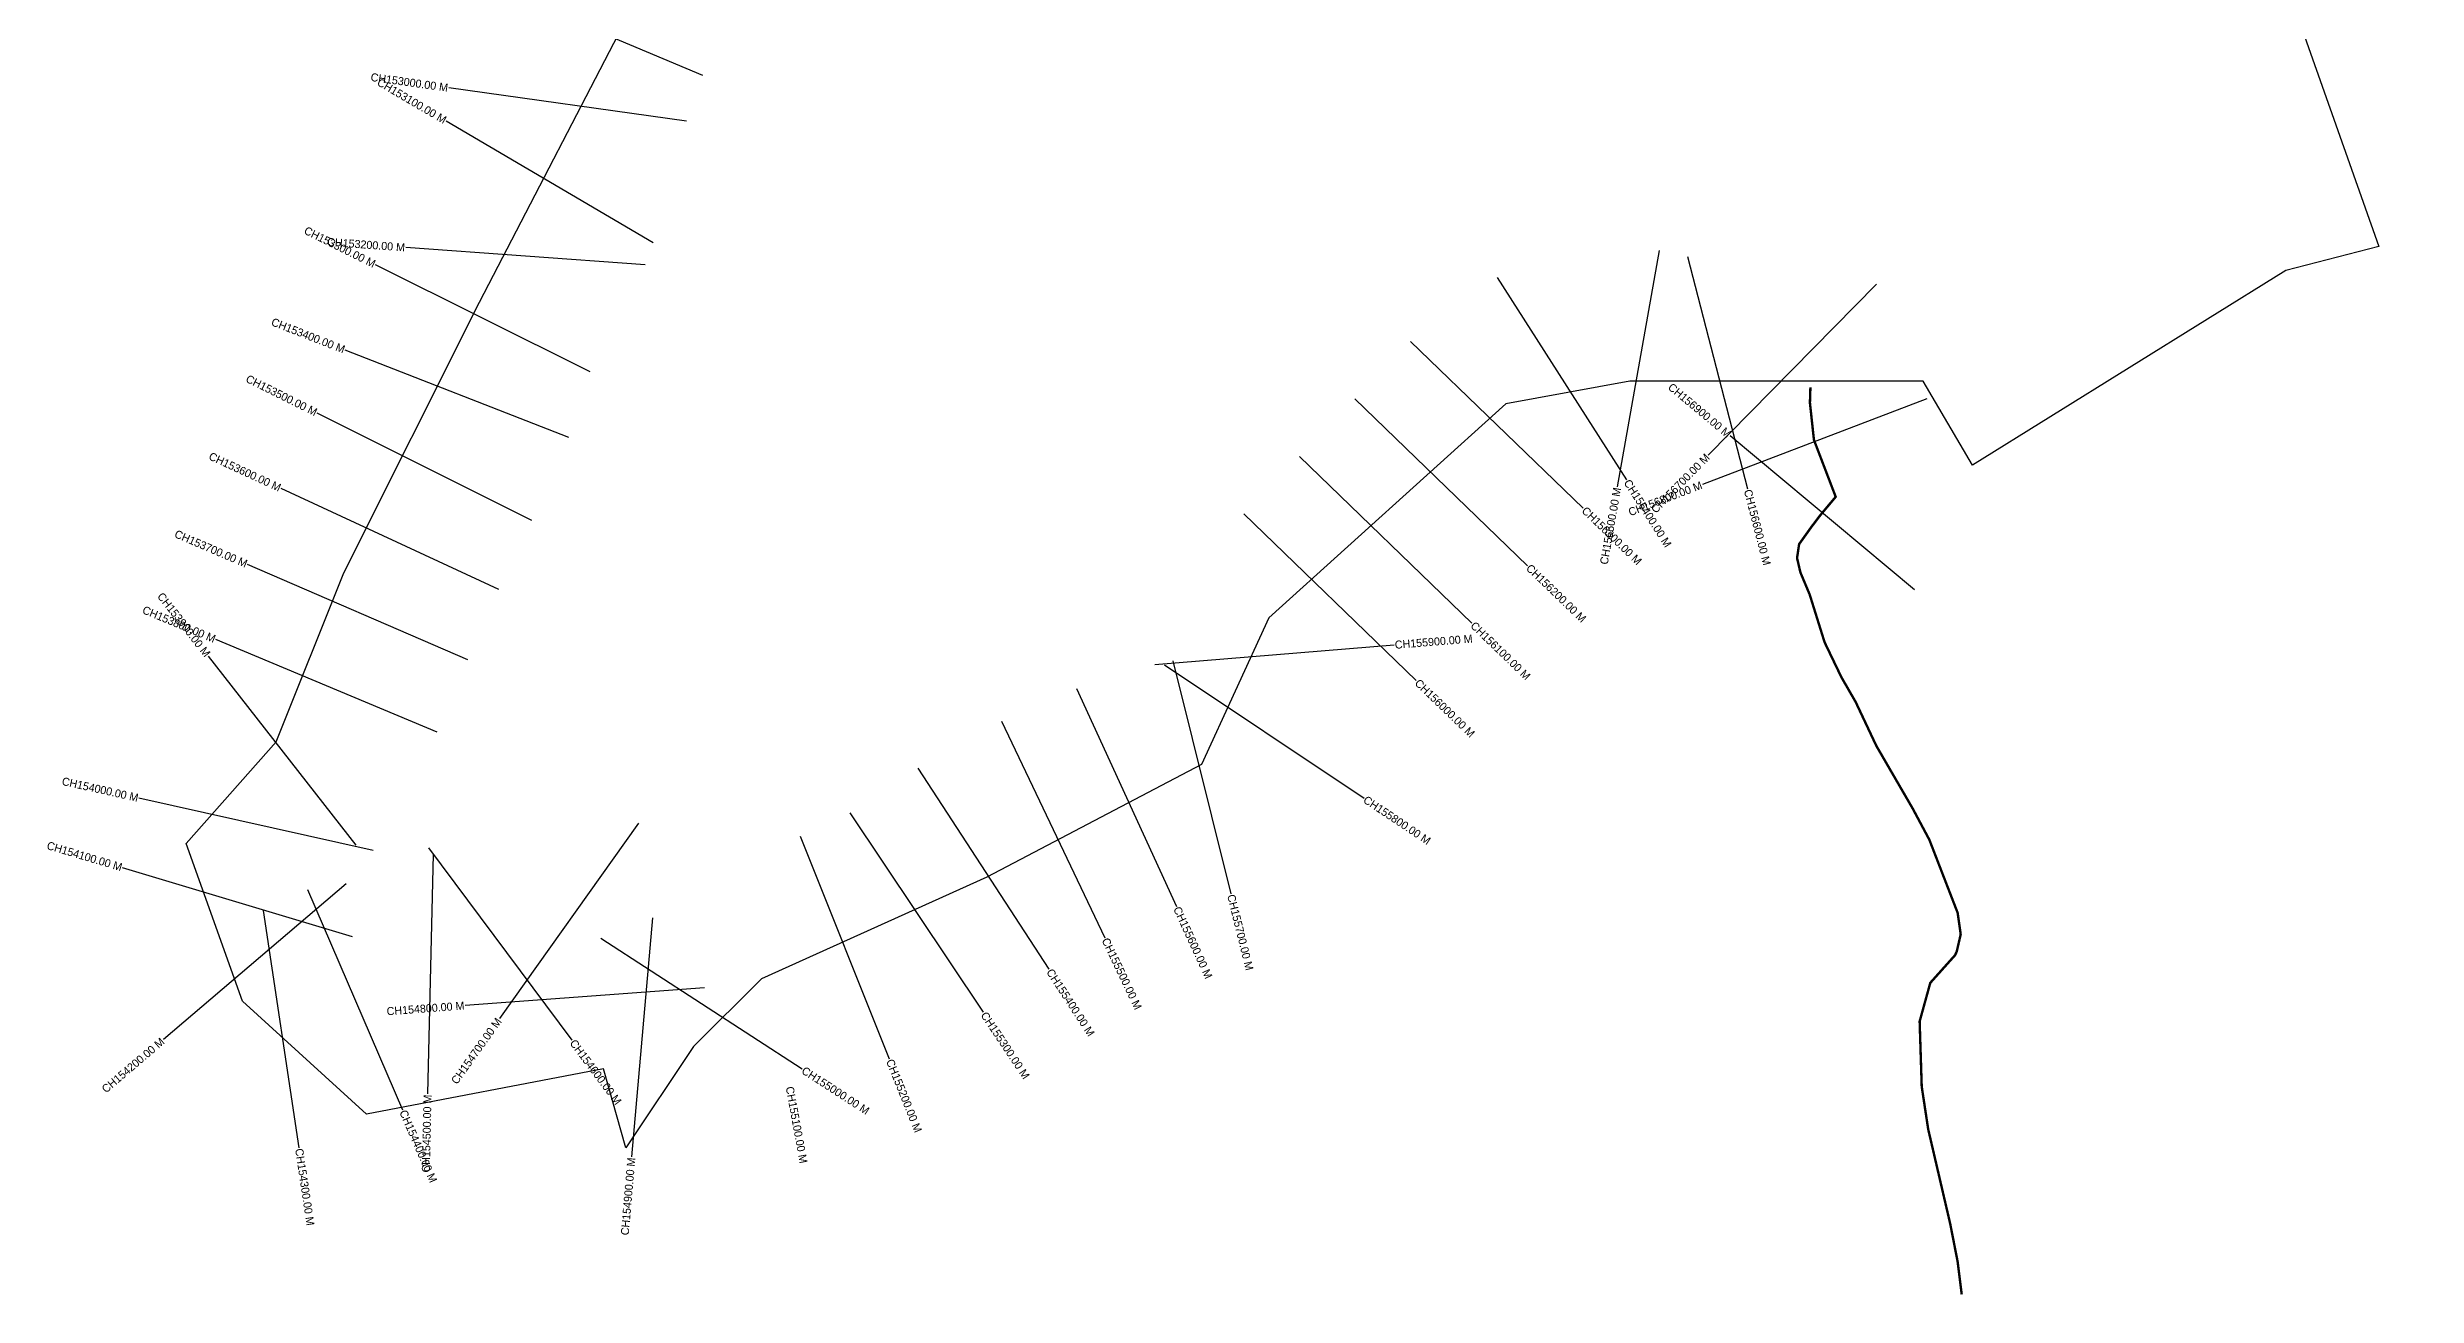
# Model space of a CAD drawing. Header units: metres. Extents: x 270095 to 273055, y 2106533 to 2112242.
# Drawn here: x 270095 to 273055, y 2106533 to 2108094 of the extents above; entities that cross this region are included whole.
import ezdxf
from ezdxf.enums import TextEntityAlignment as Align

# ---------------------------------------------------------------- set-up
doc = ezdxf.new("R2010")
doc.units = ezdxf.units.M
for name, color, linetype in [('CS', 134, 'Continuous'), ('CSMark', 6, 'Continuous'), ('NATURALLY PROTECTED', 3, 'Continuous'), ('village', 3, 'Continuous')]:
    doc.layers.add(name, color=color, linetype=linetype)

msp = doc.modelspace()

# ---------------------------------------------------------------- linework, layer by layer
at = {"layer": 'CS'}
for p, q in [((270913.9, 2108058.4), (270637.5, 2108175)), ((270913.9, 2108058.4), (270637.5, 2108175)), ((270893.3, 2108001.3), (270596.2, 2108043.1)), ((270893.3, 2108001.3), (270596.2, 2108043.1)), ((270851.7, 2107849.4), (270593, 2108001.5)), ((270851.7, 2107849.4), (270593, 2108001.5)), ((270841.8, 2107821.7), (270542.5, 2107843.4)), ((270841.8, 2107821.7), (270542.5, 2107843.4)), ((272108.6, 2107839.7), (272056.5, 2107544.2)), ((272108.6, 2107839.7), (272056.5, 2107544.2)), ((272144.2, 2107832.2), (272219.1, 2107541.7)), ((272144.2, 2107832.2), (272219.1, 2107541.7)), ((270773.1, 2107688), (270504.7, 2107821.8)), ((270773.1, 2107688), (270504.7, 2107821.8)), ((271906.5, 2107805.9), (272067.8, 2107553)), ((271906.5, 2107805.9), (272067.8, 2107553)), ((272380.5, 2107797.8), (272170.1, 2107583.9)), ((272380.5, 2107797.8), (272170.1, 2107583.9)), ((270746.3, 2107605.9), (270466.9, 2107715.2)), ((270746.3, 2107605.9), (270466.9, 2107715.2)), ((271798.2, 2107726.1), (272013.9, 2107517.5)), ((271798.2, 2107726.1), (272013.9, 2107517.5)), ((271728.7, 2107654.2), (271944.4, 2107445.6)), ((271728.7, 2107654.2), (271944.4, 2107445.6)), ((272443.1, 2107654.3), (272162.9, 2107547.2)), ((272443.1, 2107654.3), (272162.9, 2107547.2)), ((270700.2, 2107502.1), (270431.9, 2107636.3)), ((270700.2, 2107502.1), (270431.9, 2107636.3)), ((272427.8, 2107415.5), (272197.5, 2107607.8)), ((272427.8, 2107415.5), (272197.5, 2107607.8)), ((271659.2, 2107582.3), (271874.8, 2107373.7)), ((271659.2, 2107582.3), (271874.8, 2107373.7)), ((270658.9, 2107416), (270386.7, 2107542.1)), ((270658.9, 2107416), (270386.7, 2107542.1)), ((271589.7, 2107510.4), (271805.3, 2107301.9)), ((271589.7, 2107510.4), (271805.3, 2107301.9)), ((270620.1, 2107327.9), (270344.8, 2107447.1)), ((270620.1, 2107327.9), (270344.8, 2107447.1)), ((270581.9, 2107237.6), (270305.1, 2107353.2)), ((270581.9, 2107237.6), (270305.1, 2107353.2)), ((270480.6, 2107096.3), (270295.9, 2107332.6)), ((270480.6, 2107096.3), (270295.9, 2107332.6)), ((271478.5, 2107322), (271777.5, 2107346.5)), ((271478.5, 2107322), (271777.5, 2107346.5)), ((271490.6, 2107321.7), (271740, 2107154.9)), ((271490.6, 2107321.7), (271740, 2107154.9)), ((271501.2, 2107326.5), (271573.5, 2107035.4)), ((271501.2, 2107326.5), (271573.5, 2107035.4)), ((271380.5, 2107292.2), (271505.5, 2107019.5)), ((271380.5, 2107292.2), (271505.5, 2107019.5)), ((271286.9, 2107251.1), (271416, 2106980.3)), ((271286.9, 2107251.1), (271416, 2106980.3)), ((271182.5, 2107192.5), (271346.2, 2106941)), ((271182.5, 2107192.5), (271346.2, 2106941)), ((270501.9, 2107089.3), (270209.2, 2107154.9)), ((270501.9, 2107089.3), (270209.2, 2107154.9)), ((270833.4, 2107123.8), (270659.6, 2106879.3)), ((270833.4, 2107123.8), (270659.6, 2106879.3)), ((271097.5, 2107136.7), (271264, 2106887.2)), ((271097.5, 2107136.7), (271264, 2106887.2)), ((270576.6, 2107085.1), (270569.8, 2106785.2)), ((270576.6, 2107085.1), (270569.8, 2106785.2)), ((270571, 2107092.9), (270750.2, 2106852.3)), ((270571, 2107092.9), (270750.2, 2106852.3)), ((271035.5, 2107107.5), (271146.8, 2106829)), ((271035.5, 2107107.5), (271146.8, 2106829)), ((270476.1, 2106981.7), (270188.7, 2107068)), ((270476.1, 2106981.7), (270188.7, 2107068)), ((270468.1, 2107047.6), (270239.7, 2106853.2)), ((270468.1, 2107047.6), (270239.7, 2106853.2)), ((270419.6, 2107040.7), (270538.5, 2106765.3)), ((270419.6, 2107040.7), (270538.5, 2106765.3)), ((270364.4, 2107014.6), (270409, 2106717.9)), ((270364.4, 2107014.6), (270409, 2106717.9)), ((270850.8, 2107005.4), (270824.7, 2106706.5)), ((270850.8, 2107005.4), (270824.7, 2106706.5)), ((270786.4, 2106979.9), (271037.9, 2106816.4)), ((270786.4, 2106979.9), (271037.9, 2106816.4)), ((270916, 2106917.9), (270616.8, 2106895.6)), ((270916, 2106917.9), (270616.8, 2106895.6))]:
    msp.add_line(p, q, dxfattribs=at)
at = {"layer": 'NATURALLY PROTECTED', "color": 2, "const_width": 3, "flags": 128}
msp.add_lwpolyline([(272297.8, 2107668.7), (272297.2, 2107649.2), (272302.2, 2107602.9), (272329.4, 2107531.7), (272310, 2107508.5), (272299.3, 2107494.4), (272283.7, 2107472.6), (272281.1, 2107455.2), (272285.3, 2107437.2), (272296.9, 2107409.5), (272315.5, 2107349.9), (272336.5, 2107306.2), (272354.4, 2107275.1), (272380.1, 2107220.5), (272425.7, 2107141.8), (272446.4, 2107103), (272481.8, 2107011.5), (272485.6, 2106984.6), (272480.6, 2106962.9), (272478.4, 2106958.4), (272447.6, 2106924), (272434.3, 2106875.8), (272436.9, 2106794.2), (272445, 2106740.9), (272472.5, 2106622.7), (272481.8, 2106575.2), (272486.9, 2106534.4)], dxfattribs=at)
at = {"layer": 'village', "color": 3}
for points in [[(271955.8, 2111798.2, 0), (272389.2, 2111798.2, 0), (272537.3, 2111840.5, 0), (272547.8, 2112157.7, 0), (272854.4, 2112210.6, 0), (273055.3, 2112242.3, 0), (272902.3, 2111418.3, 0), (272817.7, 2110635.9, 0), (272807.1, 2110075.6, 0), (272849.4, 2108817.5, 0), (272817.7, 2108384, 0), (273008, 2107844.8, 0)], [(273008, 2107844.8, 0), (272891.7, 2107814.5, 0), (272500.5, 2107571.3, 0), (272438.8, 2107676.3, 0), (272072.3, 2107676.3, 0), (271917.3, 2107648.1, 0), (271621.2, 2107380.3, 0), (271536.7, 2107197, 0), (271268.8, 2107056.1, 0), (270986.9, 2106929.2, 0), (270902.3, 2106844.6, 0), (270817.7, 2106717.8, 0), (270789.5, 2106816.4, 0), (270493.5, 2106760, 0), (270338.4, 2106901, 0), (270268, 2107098.4, 0), (270380.7, 2107225.2, 0), (270465.3, 2107436.7, 0), (270634.5, 2107775, 0), (270831.8, 2108155.6, 0)]]:
    msp.add_polyline3d(points, dxfattribs=at)

# ---------------------------------------------------------------- texts
at = {"layer": 'CSMark'}
for s, rotation, p in [('CH153000.00 M', 351.9874, (270595.3, 2108043.2)), ('CH153000.00 M', 351.9874, (270595.3, 2108043.2)), ('CH153100.00 M', 329.546, (270592.2, 2108002)), ('CH153100.00 M', 329.546, (270592.2, 2108002)), ('CH153300.00 M', 333.5015, (270503.8, 2107822.3)), ('CH153300.00 M', 333.5015, (270503.8, 2107822.3)), ('CH153200.00 M', 355.854, (270541.6, 2107843.5)), ('CH153200.00 M', 355.854, (270541.6, 2107843.5)), ('CH153400.00 M', 338.6285, (270466, 2107715.6)), ('CH153400.00 M', 338.6285, (270466, 2107715.6)), ('CH153500.00 M', 333.4212, (270431, 2107636.8)), ('CH153500.00 M', 333.4212, (270431, 2107636.8)), ('CH156900.00 M', 320.124, (272196.8, 2107608.5)), ('CH156900.00 M', 320.124, (272196.8, 2107608.5)), ('CH153600.00 M', 335.1399, (270385.8, 2107542.5)), ('CH153600.00 M', 335.1399, (270385.8, 2107542.5)), ('CH156700.00 M', 45.4563, (272169.4, 2107583.2)), ('CH156700.00 M', 45.4563, (272169.4, 2107583.2)), ('CH156500.00 M', 80.0092, (272056.4, 2107543.2)), ('CH156500.00 M', 80.0092, (272056.4, 2107543.2)), ('CH156800.00 M', 20.9182, (272161.9, 2107546.8)), ('CH156800.00 M', 20.9182, (272161.9, 2107546.8)), ('CH153700.00 M', 336.5817, (270343.9, 2107447.5)), ('CH153700.00 M', 336.5817, (270343.9, 2107447.5)), ('CH153900.00 M', 308.0056, (270295.3, 2107333.4)), ('CH153900.00 M', 308.0056, (270295.3, 2107333.4)), ('CH153800.00 M', 337.3369, (270304.2, 2107353.6)), ('CH153800.00 M', 337.3369, (270304.2, 2107353.6)), ('CH154000.00 M', 347.3655, (270208.2, 2107155.2)), ('CH154000.00 M', 347.3655, (270208.2, 2107155.2)), ('CH154100.00 M', 343.2791, (270187.8, 2107068.3)), ('CH154100.00 M', 343.2791, (270187.8, 2107068.3)), ('CH154800.00 M', 4.2468, (270615.8, 2106895.6)), ('CH154800.00 M', 4.2468, (270615.8, 2106895.6)), ('CH154700.00 M', 54.5778, (270659, 2106878.5)), ('CH154700.00 M', 54.5778, (270659, 2106878.5)), ('CH154200.00 M', 40.4026, (270238.9, 2106852.5)), ('CH154200.00 M', 40.4026, (270238.9, 2106852.5)), ('CH154500.00 M', 88.7025, (270569.8, 2106784.2)), ('CH154500.00 M', 88.7025, (270569.8, 2106784.2)), ('CH154900.00 M', 85.0071, (270824.6, 2106705.5)), ('CH154900.00 M', 85.0071, (270824.6, 2106705.5))]:
    msp.add_text(s, height=10, rotation=rotation, dxfattribs=at).set_placement(p, align=Align.MIDDLE_RIGHT)
for s, rotation, p in [('CH156400.00 M', 302.5219, (272068.3, 2107552.1)), ('CH156400.00 M', 302.5219, (272068.3, 2107552.1)), ('CH156600.00 M', 284.4582, (272219.4, 2107540.7)), ('CH156600.00 M', 284.4582, (272219.4, 2107540.7)), ('CH156300.00 M', 315.9543, (272014.6, 2107516.8)), ('CH156300.00 M', 315.9543, (272014.6, 2107516.8)), ('CH156200.00 M', 315.9543, (271945.1, 2107444.9)), ('CH156200.00 M', 315.9543, (271945.1, 2107444.9)), ('CH155900.00 M', 4.6837, (271778.5, 2107346.6)), ('CH155900.00 M', 4.6837, (271778.5, 2107346.6)), ('CH156100.00 M', 315.9543, (271875.6, 2107373)), ('CH156100.00 M', 315.9543, (271875.6, 2107373)), ('CH156000.00 M', 315.9543, (271806, 2107301.2)), ('CH156000.00 M', 315.9543, (271806, 2107301.2)), ('CH155800.00 M', 326.2226, (271740.8, 2107154.4)), ('CH155800.00 M', 326.2226, (271740.8, 2107154.4)), ('CH155700.00 M', 283.9429, (271573.7, 2107034.4)), ('CH155700.00 M', 283.9429, (271573.7, 2107034.4)), ('CH155600.00 M', 294.6177, (271505.9, 2107018.6)), ('CH155600.00 M', 294.6177, (271505.9, 2107018.6)), ('CH155500.00 M', 295.488, (271416.4, 2106979.4)), ('CH155500.00 M', 295.488, (271416.4, 2106979.4)), ('CH155400.00 M', 303.055, (271346.7, 2106940.2)), ('CH155400.00 M', 303.055, (271346.7, 2106940.2)), ('CH155300.00 M', 303.7265, (271264.6, 2106886.3)), ('CH155300.00 M', 303.7265, (271264.6, 2106886.3)), ('CH154600.00 M', 306.6855, (270750.8, 2106851.5)), ('CH154600.00 M', 306.6855, (270750.8, 2106851.5)), ('CH155000.00 M', 326.9789, (271038.8, 2106815.8)), ('CH155000.00 M', 326.9789, (271038.8, 2106815.8)), ('CH155200.00 M', 291.7865, (271147.2, 2106828)), ('CH155200.00 M', 291.7865, (271147.2, 2106828)), ('CH155100.00 M', 280.407, (271022.2, 2106794.3)), ('CH155100.00 M', 280.407, (271022.2, 2106794.3)), ('CH154400.00 M', 293.3509, (270538.9, 2106764.4)), ('CH154400.00 M', 293.3509, (270538.9, 2106764.4)), ('CH154300.00 M', 278.5448, (270409.2, 2106716.9)), ('CH154300.00 M', 278.5448, (270409.2, 2106716.9))]:
    msp.add_text(s, height=10, rotation=rotation, dxfattribs=at).set_placement(p, align=Align.MIDDLE_LEFT)

doc.saveas('drawing.dxf')
